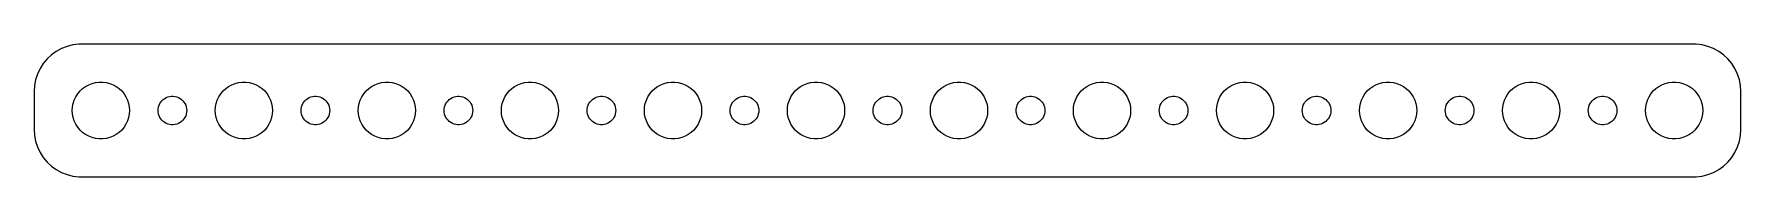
# Model space of a CAD drawing. Header units: metres. Extents: x -90 to 90, y 17 to 31.
import ezdxf

# ---------------------------------------------------------------- set-up
doc = ezdxf.new("R2010")
doc.units = ezdxf.units.M

msp = doc.modelspace()

# ---------------------------------------------------------------- linework, layer by layer
for p, q in [((-86.6289, 30.5241), (-87.1791, 30.2216)), ((-86.0451, 30.7553), (-86.6289, 30.5241)), ((-85.4369, 30.9114), (-86.0451, 30.7553)), ((-84.8139, 30.9901), (-85.4369, 30.9114)), ((84.8139, 30.9901), (-84.8139, 30.9901)), ((85.4369, 30.9114), (84.8139, 30.9901)), ((86.0451, 30.7553), (85.4369, 30.9114)), ((86.6289, 30.5241), (86.0451, 30.7553)), ((87.1791, 30.2216), (86.6289, 30.5241)), ((-88.5451, 28.9389), (-88.8815, 28.4088)), ((-88.1448, 29.4227), (-88.5451, 28.9389)), ((-87.6871, 29.8526), (-88.1448, 29.4227)), ((-87.1791, 30.2216), (-87.6871, 29.8526)), ((87.6871, 29.8526), (87.1791, 30.2216)), ((88.1448, 29.4227), (87.6871, 29.8526)), ((88.5451, 28.9389), (88.1448, 29.4227)), ((88.8815, 28.4088), (88.5451, 28.9389)), ((-89.3429, 27.2434), (-89.4606, 26.6267)), ((-89.1489, 27.8406), (-89.3429, 27.2434)), ((-88.8815, 28.4088), (-89.1489, 27.8406)), ((-83.7773, 26.7145), (-83.427, 26.8532)), ((-83.427, 26.8532), (-83.0621, 26.9469)), ((-83.0621, 26.9469), (-82.6884, 26.9941)), ((-82.6884, 26.9941), (-82.3116, 26.9941)), ((-82.3116, 26.9941), (-81.9379, 26.9469)), ((-81.9379, 26.9469), (-81.573, 26.8532)), ((-81.573, 26.8532), (-81.2227, 26.7145)), ((-68.7773, 26.7145), (-68.427, 26.8532)), ((-68.427, 26.8532), (-68.0621, 26.9469)), ((-68.0621, 26.9469), (-67.6884, 26.9941)), ((-67.6884, 26.9941), (-67.3116, 26.9941)), ((-67.3116, 26.9941), (-66.9379, 26.9469)), ((-66.9379, 26.9469), (-66.573, 26.8532)), ((-66.573, 26.8532), (-66.2227, 26.7145)), ((-53.7773, 26.7145), (-53.427, 26.8532)), ((-53.427, 26.8532), (-53.0621, 26.9469)), ((-53.0621, 26.9469), (-52.6884, 26.9941)), ((-52.6884, 26.9941), (-52.3116, 26.9941)), ((-52.3116, 26.9941), (-51.9379, 26.9469)), ((-51.9379, 26.9469), (-51.5729, 26.8532)), ((-51.5729, 26.8532), (-51.2227, 26.7145)), ((-38.7773, 26.7145), (-38.427, 26.8532)), ((-38.427, 26.8532), (-38.0621, 26.9469)), ((-38.0621, 26.9469), (-37.6884, 26.9941)), ((-37.6884, 26.9941), (-37.3116, 26.9941)), ((-37.3116, 26.9941), (-36.9379, 26.9469)), ((-36.9379, 26.9469), (-36.5729, 26.8532)), ((-36.5729, 26.8532), (-36.2227, 26.7145)), ((-23.7773, 26.7145), (-23.427, 26.8532)), ((-23.427, 26.8532), (-23.0621, 26.9469)), ((-23.0621, 26.9469), (-22.6884, 26.9941)), ((-22.6884, 26.9941), (-22.3116, 26.9941)), ((-22.3116, 26.9941), (-21.9379, 26.9469)), ((-21.9379, 26.9469), (-21.5729, 26.8532)), ((-21.5729, 26.8532), (-21.2227, 26.7145)), ((-8.77733, 26.7145), (-8.42705, 26.8532)), ((-8.42705, 26.8532), (-8.06213, 26.9469)), ((-8.06213, 26.9469), (-7.68837, 26.9941)), ((-7.68837, 26.9941), (-7.31161, 26.9941)), ((-7.31161, 26.9941), (-6.93785, 26.9469)), ((-6.93785, 26.9469), (-6.57294, 26.8532)), ((-6.57294, 26.8532), (-6.22266, 26.7145)), ((6.22266, 26.7145), (6.57294, 26.8532)), ((6.57294, 26.8532), (6.93785, 26.9469)), ((6.93785, 26.9469), (7.31161, 26.9941)), ((7.31161, 26.9941), (7.68837, 26.9941)), ((7.68837, 26.9941), (8.06213, 26.9469)), ((8.06213, 26.9469), (8.42705, 26.8532)), ((8.42705, 26.8532), (8.77733, 26.7145)), ((21.2227, 26.7145), (21.5729, 26.8532)), ((21.5729, 26.8532), (21.9379, 26.9469)), ((21.9379, 26.9469), (22.3116, 26.9941)), ((22.3116, 26.9941), (22.6884, 26.9941)), ((22.6884, 26.9941), (23.0621, 26.9469)), ((23.0621, 26.9469), (23.427, 26.8532)), ((23.427, 26.8532), (23.7773, 26.7145)), ((36.2227, 26.7145), (36.5729, 26.8532)), ((36.5729, 26.8532), (36.9379, 26.9469)), ((36.9379, 26.9469), (37.3116, 26.9941)), ((37.3116, 26.9941), (37.6884, 26.9941)), ((37.6884, 26.9941), (38.0621, 26.9469)), ((38.0621, 26.9469), (38.427, 26.8532)), ((38.427, 26.8532), (38.7773, 26.7145)), ((51.2227, 26.7145), (51.5729, 26.8532)), ((51.5729, 26.8532), (51.9379, 26.9469)), ((51.9379, 26.9469), (52.3116, 26.9941)), ((52.3116, 26.9941), (52.6884, 26.9941)), ((52.6884, 26.9941), (53.0621, 26.9469)), ((53.0621, 26.9469), (53.427, 26.8532)), ((53.427, 26.8532), (53.7773, 26.7145)), ((66.2227, 26.7145), (66.573, 26.8532)), ((66.573, 26.8532), (66.9379, 26.9469)), ((66.9379, 26.9469), (67.3116, 26.9941)), ((67.3116, 26.9941), (67.6884, 26.9941)), ((67.6884, 26.9941), (68.0621, 26.9469)), ((68.0621, 26.9469), (68.427, 26.8532)), ((68.427, 26.8532), (68.7773, 26.7145)), ((81.2227, 26.7145), (81.573, 26.8532)), ((81.573, 26.8532), (81.9379, 26.9469)), ((81.9379, 26.9469), (82.3116, 26.9941)), ((82.3116, 26.9941), (82.6884, 26.9941)), ((82.6884, 26.9941), (83.0621, 26.9469)), ((83.0621, 26.9469), (83.427, 26.8532)), ((83.427, 26.8532), (83.7773, 26.7145)), ((89.1489, 27.8406), (88.8815, 28.4088)), ((89.3429, 27.2434), (89.1489, 27.8406)), ((89.4606, 26.6267), (89.3429, 27.2434)), ((-89.4606, 26.6267), (-89.5, 26)), ((-89.5, 26), (-89.5, 22)), ((-85.4057, 24.7461), (-85.2893, 25.1044)), ((-85.2893, 25.1044), (-85.1289, 25.4453)), ((-85.1289, 25.4453), (-84.927, 25.7634)), ((-84.927, 25.7634), (-84.6869, 26.0536)), ((-84.6869, 26.0536), (-84.4123, 26.3115)), ((-84.4123, 26.3115), (-84.1075, 26.533)), ((-84.1075, 26.533), (-83.7773, 26.7145)), ((-81.2227, 26.7145), (-80.8925, 26.533)), ((-80.8925, 26.533), (-80.5877, 26.3115)), ((-80.5877, 26.3115), (-80.3131, 26.0536)), ((-80.3131, 26.0536), (-80.073, 25.7634)), ((-80.073, 25.7634), (-79.8711, 25.4453)), ((-79.8711, 25.4453), (-79.7107, 25.1044)), ((-79.7107, 25.1044), (-79.5943, 24.7461)), ((-76.0934, 25.0268), (-75.9561, 25.1558)), ((-75.9561, 25.1558), (-75.8037, 25.2665)), ((-75.8037, 25.2665), (-75.6387, 25.3572)), ((-75.6387, 25.3572), (-75.4635, 25.4266)), ((-75.4635, 25.4266), (-75.2811, 25.4734)), ((-75.2811, 25.4734), (-75.0942, 25.497)), ((-75.0942, 25.497), (-74.9058, 25.497)), ((-74.9058, 25.497), (-74.7189, 25.4734)), ((-74.7189, 25.4734), (-74.5365, 25.4266)), ((-74.5365, 25.4266), (-74.3613, 25.3572)), ((-74.3613, 25.3572), (-74.1963, 25.2665)), ((-74.1963, 25.2665), (-74.0439, 25.1558)), ((-74.0439, 25.1558), (-73.9065, 25.0268)), ((-70.4057, 24.7461), (-70.2893, 25.1044)), ((-70.2893, 25.1044), (-70.1289, 25.4453)), ((-70.1289, 25.4453), (-69.927, 25.7634)), ((-69.927, 25.7634), (-69.6869, 26.0536)), ((-69.6869, 26.0536), (-69.4123, 26.3115)), ((-69.4123, 26.3115), (-69.1075, 26.533)), ((-69.1075, 26.533), (-68.7773, 26.7145)), ((-66.2227, 26.7145), (-65.8925, 26.533)), ((-65.8925, 26.533), (-65.5877, 26.3115)), ((-65.5877, 26.3115), (-65.3131, 26.0536)), ((-65.3131, 26.0536), (-65.073, 25.7634)), ((-65.073, 25.7634), (-64.8711, 25.4453)), ((-64.8711, 25.4453), (-64.7107, 25.1044)), ((-64.7107, 25.1044), (-64.5943, 24.7461)), ((-61.0934, 25.0268), (-60.9561, 25.1558)), ((-60.9561, 25.1558), (-60.8037, 25.2665)), ((-60.8037, 25.2665), (-60.6387, 25.3572)), ((-60.6387, 25.3572), (-60.4635, 25.4266)), ((-60.4635, 25.4266), (-60.2811, 25.4734)), ((-60.2811, 25.4734), (-60.0942, 25.497)), ((-60.0942, 25.497), (-59.9058, 25.497)), ((-59.9058, 25.497), (-59.7189, 25.4734)), ((-59.7189, 25.4734), (-59.5365, 25.4266)), ((-59.5365, 25.4266), (-59.3613, 25.3572)), ((-59.3613, 25.3572), (-59.1963, 25.2665)), ((-59.1963, 25.2665), (-59.0439, 25.1558)), ((-59.0439, 25.1558), (-58.9065, 25.0268)), ((-55.4057, 24.7461), (-55.2893, 25.1044)), ((-55.2893, 25.1044), (-55.1289, 25.4453)), ((-55.1289, 25.4453), (-54.927, 25.7634)), ((-54.927, 25.7634), (-54.6869, 26.0536)), ((-54.6869, 26.0536), (-54.4123, 26.3115)), ((-54.4123, 26.3115), (-54.1075, 26.533)), ((-54.1075, 26.533), (-53.7773, 26.7145)), ((-51.2227, 26.7145), (-50.8925, 26.533)), ((-50.8925, 26.533), (-50.5877, 26.3115)), ((-50.5877, 26.3115), (-50.3131, 26.0536)), ((-50.3131, 26.0536), (-50.0729, 25.7634)), ((-50.0729, 25.7634), (-49.8711, 25.4453)), ((-49.8711, 25.4453), (-49.7107, 25.1044)), ((-49.7107, 25.1044), (-49.5942, 24.7461)), ((-46.0934, 25.0268), (-45.9561, 25.1558)), ((-45.9561, 25.1558), (-45.8037, 25.2665)), ((-45.8037, 25.2665), (-45.6387, 25.3572)), ((-45.6387, 25.3572), (-45.4635, 25.4266)), ((-45.4635, 25.4266), (-45.2811, 25.4734)), ((-45.2811, 25.4734), (-45.0942, 25.497)), ((-45.0942, 25.497), (-44.9058, 25.497)), ((-44.9058, 25.497), (-44.7189, 25.4734)), ((-44.7189, 25.4734), (-44.5365, 25.4266)), ((-44.5365, 25.4266), (-44.3613, 25.3572)), ((-44.3613, 25.3572), (-44.1963, 25.2665)), ((-44.1963, 25.2665), (-44.0439, 25.1558)), ((-44.0439, 25.1558), (-43.9065, 25.0268)), ((-40.4057, 24.7461), (-40.2893, 25.1044)), ((-40.2893, 25.1044), (-40.1289, 25.4453)), ((-40.1289, 25.4453), (-39.927, 25.7634)), ((-39.927, 25.7634), (-39.6869, 26.0536)), ((-39.6869, 26.0536), (-39.4123, 26.3115)), ((-39.4123, 26.3115), (-39.1075, 26.533)), ((-39.1075, 26.533), (-38.7773, 26.7145)), ((-36.2227, 26.7145), (-35.8925, 26.533)), ((-35.8925, 26.533), (-35.5877, 26.3115)), ((-35.5877, 26.3115), (-35.3131, 26.0536)), ((-35.3131, 26.0536), (-35.0729, 25.7634)), ((-35.0729, 25.7634), (-34.8711, 25.4453)), ((-34.8711, 25.4453), (-34.7107, 25.1044)), ((-34.7107, 25.1044), (-34.5942, 24.7461)), ((-31.0934, 25.0268), (-30.9561, 25.1558)), ((-30.9561, 25.1558), (-30.8037, 25.2665)), ((-30.8037, 25.2665), (-30.6387, 25.3572)), ((-30.6387, 25.3572), (-30.4635, 25.4266)), ((-30.4635, 25.4266), (-30.2811, 25.4734)), ((-30.2811, 25.4734), (-30.0942, 25.497)), ((-30.0942, 25.497), (-29.9058, 25.497)), ((-29.9058, 25.497), (-29.7189, 25.4734)), ((-29.7189, 25.4734), (-29.5365, 25.4266)), ((-29.5365, 25.4266), (-29.3613, 25.3572)), ((-29.3613, 25.3572), (-29.1963, 25.2665)), ((-29.1963, 25.2665), (-29.0439, 25.1558)), ((-29.0439, 25.1558), (-28.9065, 25.0268)), ((-25.4057, 24.7461), (-25.2893, 25.1044)), ((-25.2893, 25.1044), (-25.1289, 25.4453)), ((-25.1289, 25.4453), (-24.927, 25.7634)), ((-24.927, 25.7634), (-24.6869, 26.0536)), ((-24.6869, 26.0536), (-24.4123, 26.3115)), ((-24.4123, 26.3115), (-24.1075, 26.533)), ((-24.1075, 26.533), (-23.7773, 26.7145)), ((-21.2227, 26.7145), (-20.8925, 26.533)), ((-20.8925, 26.533), (-20.5877, 26.3115)), ((-20.5877, 26.3115), (-20.3131, 26.0536)), ((-20.3131, 26.0536), (-20.0729, 25.7634)), ((-20.0729, 25.7634), (-19.8711, 25.4453)), ((-19.8711, 25.4453), (-19.7107, 25.1044)), ((-19.7107, 25.1044), (-19.5942, 24.7461)), ((-16.0934, 25.0268), (-15.9561, 25.1558)), ((-15.9561, 25.1558), (-15.8037, 25.2665)), ((-15.8037, 25.2665), (-15.6387, 25.3572)), ((-15.6387, 25.3572), (-15.4635, 25.4266)), ((-15.4635, 25.4266), (-15.2811, 25.4734)), ((-15.2811, 25.4734), (-15.0942, 25.497)), ((-15.0942, 25.497), (-14.9058, 25.497)), ((-14.9058, 25.497), (-14.7189, 25.4734)), ((-14.7189, 25.4734), (-14.5365, 25.4266)), ((-14.5365, 25.4266), (-14.3613, 25.3572)), ((-14.3613, 25.3572), (-14.1963, 25.2665)), ((-14.1963, 25.2665), (-14.0439, 25.1558)), ((-14.0439, 25.1558), (-13.9065, 25.0268)), ((-10.4057, 24.7461), (-10.2893, 25.1044)), ((-10.2893, 25.1044), (-10.1289, 25.4453)), ((-10.1289, 25.4453), (-9.92705, 25.7634)), ((-9.92705, 25.7634), (-9.6869, 26.0536)), ((-9.6869, 26.0536), (-9.41226, 26.3115)), ((-9.41226, 26.3115), (-9.10747, 26.533)), ((-9.10747, 26.533), (-8.77733, 26.7145)), ((-6.22266, 26.7145), (-5.89252, 26.533)), ((-5.89252, 26.533), (-5.58772, 26.3115)), ((-5.58772, 26.3115), (-5.31308, 26.0536)), ((-5.31308, 26.0536), (-5.07294, 25.7634)), ((-5.07294, 25.7634), (-4.87108, 25.4453)), ((-4.87108, 25.4453), (-4.71066, 25.1044)), ((-4.71066, 25.1044), (-4.59424, 24.7461)), ((-1.09344, 25.0268), (-0.95613, 25.1558)), ((-0.95613, 25.1558), (-0.80373, 25.2665)), ((-0.80373, 25.2665), (-0.63866, 25.3572)), ((-0.63866, 25.3572), (-0.46352, 25.4266)), ((-0.46352, 25.4266), (-0.28107, 25.4734)), ((-0.28107, 25.4734), (-0.09418, 25.497)), ((-0.09418, 25.497), (0.09418, 25.497)), ((0.09418, 25.497), (0.28107, 25.4734)), ((0.28107, 25.4734), (0.46352, 25.4266)), ((0.46352, 25.4266), (0.63866, 25.3572)), ((0.63866, 25.3572), (0.80373, 25.2665)), ((0.80373, 25.2665), (0.95613, 25.1558)), ((0.95613, 25.1558), (1.09344, 25.0268)), ((4.59424, 24.7461), (4.71066, 25.1044)), ((4.71066, 25.1044), (4.87108, 25.4453)), ((4.87108, 25.4453), (5.07294, 25.7634)), ((5.07294, 25.7634), (5.31308, 26.0536)), ((5.31308, 26.0536), (5.58772, 26.3115)), ((5.58772, 26.3115), (5.89252, 26.533)), ((5.89252, 26.533), (6.22266, 26.7145)), ((8.77733, 26.7145), (9.10747, 26.533)), ((9.10747, 26.533), (9.41226, 26.3115)), ((9.41226, 26.3115), (9.6869, 26.0536)), ((9.6869, 26.0536), (9.92705, 25.7634)), ((9.92705, 25.7634), (10.1289, 25.4453)), ((10.1289, 25.4453), (10.2893, 25.1044)), ((10.2893, 25.1044), (10.4057, 24.7461)), ((13.9065, 25.0268), (14.0439, 25.1558)), ((14.0439, 25.1558), (14.1963, 25.2665)), ((14.1963, 25.2665), (14.3613, 25.3572)), ((14.3613, 25.3572), (14.5365, 25.4266)), ((14.5365, 25.4266), (14.7189, 25.4734)), ((14.7189, 25.4734), (14.9058, 25.497)), ((14.9058, 25.497), (15.0942, 25.497)), ((15.0942, 25.497), (15.2811, 25.4734)), ((15.2811, 25.4734), (15.4635, 25.4266)), ((15.4635, 25.4266), (15.6387, 25.3572)), ((15.6387, 25.3572), (15.8037, 25.2665)), ((15.8037, 25.2665), (15.9561, 25.1558)), ((15.9561, 25.1558), (16.0934, 25.0268)), ((19.5942, 24.7461), (19.7107, 25.1044)), ((19.7107, 25.1044), (19.8711, 25.4453)), ((19.8711, 25.4453), (20.0729, 25.7634)), ((20.0729, 25.7634), (20.3131, 26.0536)), ((20.3131, 26.0536), (20.5877, 26.3115)), ((20.5877, 26.3115), (20.8925, 26.533)), ((20.8925, 26.533), (21.2227, 26.7145)), ((23.7773, 26.7145), (24.1075, 26.533)), ((24.1075, 26.533), (24.4123, 26.3115)), ((24.4123, 26.3115), (24.6869, 26.0536)), ((24.6869, 26.0536), (24.927, 25.7634)), ((24.927, 25.7634), (25.1289, 25.4453)), ((25.1289, 25.4453), (25.2893, 25.1044)), ((25.2893, 25.1044), (25.4057, 24.7461)), ((28.9065, 25.0268), (29.0439, 25.1558)), ((29.0439, 25.1558), (29.1963, 25.2665)), ((29.1963, 25.2665), (29.3613, 25.3572)), ((29.3613, 25.3572), (29.5365, 25.4266)), ((29.5365, 25.4266), (29.7189, 25.4734)), ((29.7189, 25.4734), (29.9058, 25.497)), ((29.9058, 25.497), (30.0942, 25.497)), ((30.0942, 25.497), (30.2811, 25.4734)), ((30.2811, 25.4734), (30.4635, 25.4266)), ((30.4635, 25.4266), (30.6387, 25.3572)), ((30.6387, 25.3572), (30.8037, 25.2665)), ((30.8037, 25.2665), (30.9561, 25.1558)), ((30.9561, 25.1558), (31.0934, 25.0268)), ((34.5942, 24.7461), (34.7107, 25.1044)), ((34.7107, 25.1044), (34.8711, 25.4453)), ((34.8711, 25.4453), (35.0729, 25.7634)), ((35.0729, 25.7634), (35.3131, 26.0536)), ((35.3131, 26.0536), (35.5877, 26.3115)), ((35.5877, 26.3115), (35.8925, 26.533)), ((35.8925, 26.533), (36.2227, 26.7145)), ((38.7773, 26.7145), (39.1075, 26.533)), ((39.1075, 26.533), (39.4123, 26.3115)), ((39.4123, 26.3115), (39.6869, 26.0536)), ((39.6869, 26.0536), (39.927, 25.7634)), ((39.927, 25.7634), (40.1289, 25.4453)), ((40.1289, 25.4453), (40.2893, 25.1044)), ((40.2893, 25.1044), (40.4057, 24.7461)), ((43.9065, 25.0268), (44.0439, 25.1558)), ((44.0439, 25.1558), (44.1963, 25.2665)), ((44.1963, 25.2665), (44.3613, 25.3572)), ((44.3613, 25.3572), (44.5365, 25.4266)), ((44.5365, 25.4266), (44.7189, 25.4734)), ((44.7189, 25.4734), (44.9058, 25.497)), ((44.9058, 25.497), (45.0942, 25.497)), ((45.0942, 25.497), (45.2811, 25.4734)), ((45.2811, 25.4734), (45.4635, 25.4266)), ((45.4635, 25.4266), (45.6387, 25.3572)), ((45.6387, 25.3572), (45.8037, 25.2665)), ((45.8037, 25.2665), (45.9561, 25.1558)), ((45.9561, 25.1558), (46.0934, 25.0268)), ((49.5942, 24.7461), (49.7107, 25.1044)), ((49.7107, 25.1044), (49.8711, 25.4453)), ((49.8711, 25.4453), (50.0729, 25.7634)), ((50.0729, 25.7634), (50.3131, 26.0536)), ((50.3131, 26.0536), (50.5877, 26.3115)), ((50.5877, 26.3115), (50.8925, 26.533)), ((50.8925, 26.533), (51.2227, 26.7145)), ((53.7773, 26.7145), (54.1075, 26.533)), ((54.1075, 26.533), (54.4123, 26.3115)), ((54.4123, 26.3115), (54.6869, 26.0536)), ((54.6869, 26.0536), (54.927, 25.7634)), ((54.927, 25.7634), (55.1289, 25.4453)), ((55.1289, 25.4453), (55.2893, 25.1044)), ((55.2893, 25.1044), (55.4057, 24.7461)), ((58.9065, 25.0268), (59.0439, 25.1558)), ((59.0439, 25.1558), (59.1963, 25.2665)), ((59.1963, 25.2665), (59.3613, 25.3572)), ((59.3613, 25.3572), (59.5365, 25.4266)), ((59.5365, 25.4266), (59.7189, 25.4734)), ((59.7189, 25.4734), (59.9058, 25.497)), ((59.9058, 25.497), (60.0942, 25.497)), ((60.0942, 25.497), (60.2811, 25.4734)), ((60.2811, 25.4734), (60.4635, 25.4266)), ((60.4635, 25.4266), (60.6387, 25.3572)), ((60.6387, 25.3572), (60.8037, 25.2665)), ((60.8037, 25.2665), (60.9561, 25.1558)), ((60.9561, 25.1558), (61.0934, 25.0268)), ((64.5943, 24.7461), (64.7107, 25.1044)), ((64.7107, 25.1044), (64.8711, 25.4453)), ((64.8711, 25.4453), (65.073, 25.7634)), ((65.073, 25.7634), (65.3131, 26.0536)), ((65.3131, 26.0536), (65.5877, 26.3115)), ((65.5877, 26.3115), (65.8925, 26.533)), ((65.8925, 26.533), (66.2227, 26.7145)), ((68.7773, 26.7145), (69.1075, 26.533)), ((69.1075, 26.533), (69.4123, 26.3115)), ((69.4123, 26.3115), (69.6869, 26.0536)), ((69.6869, 26.0536), (69.927, 25.7634)), ((69.927, 25.7634), (70.1289, 25.4453)), ((70.1289, 25.4453), (70.2893, 25.1044)), ((70.2893, 25.1044), (70.4057, 24.7461)), ((73.9065, 25.0268), (74.0439, 25.1558)), ((74.0439, 25.1558), (74.1963, 25.2665)), ((74.1963, 25.2665), (74.3613, 25.3572)), ((74.3613, 25.3572), (74.5365, 25.4266)), ((74.5365, 25.4266), (74.7189, 25.4734)), ((74.7189, 25.4734), (74.9058, 25.497)), ((74.9058, 25.497), (75.0942, 25.497)), ((75.0942, 25.497), (75.2811, 25.4734)), ((75.2811, 25.4734), (75.4635, 25.4266)), ((75.4635, 25.4266), (75.6387, 25.3572)), ((75.6387, 25.3572), (75.8037, 25.2665)), ((75.8037, 25.2665), (75.9561, 25.1558)), ((75.9561, 25.1558), (76.0934, 25.0268)), ((79.5943, 24.7461), (79.7107, 25.1044)), ((79.7107, 25.1044), (79.8711, 25.4453)), ((79.8711, 25.4453), (80.073, 25.7634)), ((80.073, 25.7634), (80.3131, 26.0536)), ((80.3131, 26.0536), (80.5877, 26.3115)), ((80.5877, 26.3115), (80.8925, 26.533)), ((80.8925, 26.533), (81.2227, 26.7145)), ((83.7773, 26.7145), (84.1075, 26.533)), ((84.1075, 26.533), (84.4123, 26.3115)), ((84.4123, 26.3115), (84.6869, 26.0536)), ((84.6869, 26.0536), (84.927, 25.7634)), ((84.927, 25.7634), (85.1289, 25.4453)), ((85.1289, 25.4453), (85.2893, 25.1044)), ((85.2893, 25.1044), (85.4057, 24.7461)), ((89.5, 26), (89.4606, 26.6267)), ((89.5, 22), (89.5, 26)), ((-85.5, 24), (-85.4763, 24.376)), ((-85.4763, 23.624), (-85.5, 24)), ((-85.4763, 24.376), (-85.4057, 24.7461)), ((-85.4057, 23.2539), (-85.4763, 23.624)), ((-79.5943, 24.7461), (-79.5237, 24.376)), ((-79.5237, 23.624), (-79.5943, 23.2539)), ((-79.5237, 24.376), (-79.5, 24)), ((-79.5, 24), (-79.5237, 23.624)), ((-76.5, 24), (-76.4882, 24.188)), ((-76.4882, 23.812), (-76.5, 24)), ((-76.4882, 24.188), (-76.4529, 24.373)), ((-76.4529, 23.627), (-76.4882, 23.812)), ((-76.4529, 24.373), (-76.3947, 24.5522)), ((-76.3947, 23.4478), (-76.4529, 23.627)), ((-76.3947, 24.5522), (-76.3145, 24.7226)), ((-76.3145, 23.2774), (-76.3947, 23.4478)), ((-76.3145, 24.7226), (-76.2135, 24.8817)), ((-76.2135, 23.1183), (-76.3145, 23.2774)), ((-76.2135, 24.8817), (-76.0934, 25.0268)), ((-73.9065, 25.0268), (-73.7865, 24.8817)), ((-73.7865, 24.8817), (-73.6855, 24.7226)), ((-73.6855, 23.2774), (-73.7865, 23.1183)), ((-73.6855, 24.7226), (-73.6053, 24.5522)), ((-73.6053, 23.4478), (-73.6855, 23.2774)), ((-73.6053, 24.5522), (-73.5471, 24.373)), ((-73.5471, 23.627), (-73.6053, 23.4478)), ((-73.5471, 24.373), (-73.5118, 24.188)), ((-73.5118, 23.812), (-73.5471, 23.627)), ((-73.5118, 24.188), (-73.5, 24)), ((-73.5, 24), (-73.5118, 23.812)), ((-70.5, 24), (-70.4763, 24.376)), ((-70.4763, 23.624), (-70.5, 24)), ((-70.4763, 24.376), (-70.4057, 24.7461)), ((-70.4057, 23.2539), (-70.4763, 23.624)), ((-64.5943, 24.7461), (-64.5237, 24.376)), ((-64.5237, 23.624), (-64.5943, 23.2539)), ((-64.5237, 24.376), (-64.5, 24)), ((-64.5, 24), (-64.5237, 23.624)), ((-61.5, 24), (-61.4882, 24.188)), ((-61.4882, 23.812), (-61.5, 24)), ((-61.4882, 24.188), (-61.4529, 24.373)), ((-61.4529, 23.627), (-61.4882, 23.812)), ((-61.4529, 24.373), (-61.3947, 24.5522)), ((-61.3947, 23.4478), (-61.4529, 23.627)), ((-61.3947, 24.5522), (-61.3145, 24.7226)), ((-61.3145, 23.2774), (-61.3947, 23.4478)), ((-61.3145, 24.7226), (-61.2135, 24.8817)), ((-61.2135, 23.1183), (-61.3145, 23.2774)), ((-61.2135, 24.8817), (-61.0934, 25.0268)), ((-58.9065, 25.0268), (-58.7865, 24.8817)), ((-58.7865, 24.8817), (-58.6855, 24.7226)), ((-58.6855, 23.2774), (-58.7865, 23.1183)), ((-58.6855, 24.7226), (-58.6053, 24.5522)), ((-58.6053, 23.4478), (-58.6855, 23.2774)), ((-58.6053, 24.5522), (-58.5471, 24.373)), ((-58.5471, 23.627), (-58.6053, 23.4478)), ((-58.5471, 24.373), (-58.5118, 24.188)), ((-58.5118, 23.812), (-58.5471, 23.627)), ((-58.5118, 24.188), (-58.5, 24)), ((-58.5, 24), (-58.5118, 23.812)), ((-55.5, 24), (-55.4763, 24.376)), ((-55.4763, 23.624), (-55.5, 24)), ((-55.4763, 24.376), (-55.4057, 24.7461)), ((-55.4057, 23.2539), (-55.4763, 23.624)), ((-49.5942, 24.7461), (-49.5237, 24.376)), ((-49.5237, 23.624), (-49.5942, 23.2539)), ((-49.5237, 24.376), (-49.5, 24)), ((-49.5, 24), (-49.5237, 23.624)), ((-46.5, 24), (-46.4882, 24.188)), ((-46.4882, 23.812), (-46.5, 24)), ((-46.4882, 24.188), (-46.4529, 24.373)), ((-46.4529, 23.627), (-46.4882, 23.812)), ((-46.4529, 24.373), (-46.3947, 24.5522)), ((-46.3947, 23.4478), (-46.4529, 23.627)), ((-46.3947, 24.5522), (-46.3145, 24.7226)), ((-46.3145, 23.2774), (-46.3947, 23.4478)), ((-46.3145, 24.7226), (-46.2135, 24.8817)), ((-46.2135, 23.1183), (-46.3145, 23.2774)), ((-46.2135, 24.8817), (-46.0934, 25.0268)), ((-43.9065, 25.0268), (-43.7865, 24.8817)), ((-43.7865, 24.8817), (-43.6855, 24.7226)), ((-43.6855, 23.2774), (-43.7865, 23.1183)), ((-43.6855, 24.7226), (-43.6053, 24.5522)), ((-43.6053, 23.4478), (-43.6855, 23.2774)), ((-43.6053, 24.5522), (-43.5471, 24.373)), ((-43.5471, 23.627), (-43.6053, 23.4478)), ((-43.5471, 24.373), (-43.5118, 24.188)), ((-43.5118, 23.812), (-43.5471, 23.627)), ((-43.5118, 24.188), (-43.5, 24)), ((-43.5, 24), (-43.5118, 23.812)), ((-40.5, 24), (-40.4763, 24.376)), ((-40.4763, 23.624), (-40.5, 24)), ((-40.4763, 24.376), (-40.4057, 24.7461)), ((-40.4057, 23.2539), (-40.4763, 23.624)), ((-34.5942, 24.7461), (-34.5237, 24.376)), ((-34.5237, 23.624), (-34.5942, 23.2539)), ((-34.5237, 24.376), (-34.5, 24)), ((-34.5, 24), (-34.5237, 23.624)), ((-31.5, 24), (-31.4882, 24.188)), ((-31.4882, 23.812), (-31.5, 24)), ((-31.4882, 24.188), (-31.4529, 24.373)), ((-31.4529, 23.627), (-31.4882, 23.812)), ((-31.4529, 24.373), (-31.3947, 24.5522)), ((-31.3947, 23.4478), (-31.4529, 23.627)), ((-31.3947, 24.5522), (-31.3145, 24.7226)), ((-31.3145, 23.2774), (-31.3947, 23.4478)), ((-31.3145, 24.7226), (-31.2135, 24.8817)), ((-31.2135, 23.1183), (-31.3145, 23.2774)), ((-31.2135, 24.8817), (-31.0934, 25.0268)), ((-28.9065, 25.0268), (-28.7865, 24.8817)), ((-28.7865, 24.8817), (-28.6855, 24.7226)), ((-28.6855, 23.2774), (-28.7865, 23.1183)), ((-28.6855, 24.7226), (-28.6053, 24.5522)), ((-28.6053, 23.4478), (-28.6855, 23.2774)), ((-28.6053, 24.5522), (-28.5471, 24.373)), ((-28.5471, 23.627), (-28.6053, 23.4478)), ((-28.5471, 24.373), (-28.5118, 24.188)), ((-28.5118, 23.812), (-28.5471, 23.627)), ((-28.5118, 24.188), (-28.5, 24)), ((-28.5, 24), (-28.5118, 23.812)), ((-25.5, 24), (-25.4763, 24.376)), ((-25.4763, 23.624), (-25.5, 24)), ((-25.4763, 24.376), (-25.4057, 24.7461)), ((-25.4057, 23.2539), (-25.4763, 23.624)), ((-19.5942, 24.7461), (-19.5237, 24.376)), ((-19.5237, 23.624), (-19.5942, 23.2539)), ((-19.5237, 24.376), (-19.5, 24)), ((-19.5, 24), (-19.5237, 23.624)), ((-16.5, 24), (-16.4882, 24.188)), ((-16.4882, 23.812), (-16.5, 24)), ((-16.4882, 24.188), (-16.4529, 24.373)), ((-16.4529, 23.627), (-16.4882, 23.812)), ((-16.4529, 24.373), (-16.3947, 24.5522)), ((-16.3947, 23.4478), (-16.4529, 23.627)), ((-16.3947, 24.5522), (-16.3145, 24.7226)), ((-16.3145, 23.2774), (-16.3947, 23.4478)), ((-16.3145, 24.7226), (-16.2135, 24.8817)), ((-16.2135, 23.1183), (-16.3145, 23.2774)), ((-16.2135, 24.8817), (-16.0934, 25.0268)), ((-13.9065, 25.0268), (-13.7865, 24.8817)), ((-13.7865, 24.8817), (-13.6855, 24.7226)), ((-13.6855, 23.2774), (-13.7865, 23.1183)), ((-13.6855, 24.7226), (-13.6053, 24.5522)), ((-13.6053, 23.4478), (-13.6855, 23.2774)), ((-13.6053, 24.5522), (-13.5471, 24.373)), ((-13.5471, 23.627), (-13.6053, 23.4478)), ((-13.5471, 24.373), (-13.5118, 24.188)), ((-13.5118, 23.812), (-13.5471, 23.627)), ((-13.5118, 24.188), (-13.5, 24)), ((-13.5, 24), (-13.5118, 23.812)), ((-10.5, 24), (-10.4763, 24.376)), ((-10.4763, 23.624), (-10.5, 24)), ((-10.4763, 24.376), (-10.4057, 24.7461)), ((-10.4057, 23.2539), (-10.4763, 23.624)), ((-4.59424, 24.7461), (-4.52365, 24.376)), ((-4.52365, 23.624), (-4.59424, 23.2539)), ((-4.52365, 24.376), (-4.5, 24)), ((-4.5, 24), (-4.52365, 23.624)), ((-1.5, 24), (-1.48816, 24.188)), ((-1.48816, 23.812), (-1.5, 24)), ((-1.48816, 24.188), (-1.45287, 24.373)), ((-1.45287, 23.627), (-1.48816, 23.812)), ((-1.45287, 24.373), (-1.39465, 24.5522)), ((-1.39465, 23.4478), (-1.45287, 23.627)), ((-1.39465, 24.5522), (-1.31445, 24.7226)), ((-1.31445, 23.2774), (-1.39465, 23.4478)), ((-1.31445, 24.7226), (-1.21352, 24.8817)), ((-1.21352, 23.1183), (-1.31445, 23.2774)), ((-1.21352, 24.8817), (-1.09344, 25.0268)), ((1.09344, 25.0268), (1.21352, 24.8817)), ((1.21352, 24.8817), (1.31445, 24.7226)), ((1.31445, 23.2774), (1.21352, 23.1183)), ((1.31445, 24.7226), (1.39465, 24.5522)), ((1.39465, 23.4478), (1.31445, 23.2774)), ((1.39465, 24.5522), (1.45287, 24.373)), ((1.45287, 23.627), (1.39465, 23.4478)), ((1.45287, 24.373), (1.48816, 24.188)), ((1.48816, 23.812), (1.45287, 23.627)), ((1.48816, 24.188), (1.5, 24)), ((1.5, 24), (1.48816, 23.812)), ((4.5, 24), (4.52365, 24.376)), ((4.52365, 23.624), (4.5, 24)), ((4.52365, 24.376), (4.59424, 24.7461)), ((4.59424, 23.2539), (4.52365, 23.624)), ((10.4057, 24.7461), (10.4763, 24.376)), ((10.4763, 23.624), (10.4057, 23.2539)), ((10.4763, 24.376), (10.5, 24)), ((10.5, 24), (10.4763, 23.624)), ((13.5, 24), (13.5118, 24.188)), ((13.5118, 23.812), (13.5, 24)), ((13.5118, 24.188), (13.5471, 24.373)), ((13.5471, 23.627), (13.5118, 23.812)), ((13.5471, 24.373), (13.6053, 24.5522)), ((13.6053, 23.4478), (13.5471, 23.627)), ((13.6053, 24.5522), (13.6855, 24.7226)), ((13.6855, 23.2774), (13.6053, 23.4478)), ((13.6855, 24.7226), (13.7865, 24.8817)), ((13.7865, 23.1183), (13.6855, 23.2774)), ((13.7865, 24.8817), (13.9065, 25.0268)), ((16.0934, 25.0268), (16.2135, 24.8817)), ((16.2135, 24.8817), (16.3145, 24.7226)), ((16.3145, 23.2774), (16.2135, 23.1183)), ((16.3145, 24.7226), (16.3947, 24.5522)), ((16.3947, 23.4478), (16.3145, 23.2774)), ((16.3947, 24.5522), (16.4529, 24.373)), ((16.4529, 23.627), (16.3947, 23.4478)), ((16.4529, 24.373), (16.4882, 24.188)), ((16.4882, 23.812), (16.4529, 23.627)), ((16.4882, 24.188), (16.5, 24)), ((16.5, 24), (16.4882, 23.812)), ((19.5, 24), (19.5237, 24.376)), ((19.5237, 23.624), (19.5, 24)), ((19.5237, 24.376), (19.5942, 24.7461)), ((19.5942, 23.2539), (19.5237, 23.624)), ((25.4057, 24.7461), (25.4763, 24.376)), ((25.4763, 23.624), (25.4057, 23.2539)), ((25.4763, 24.376), (25.5, 24)), ((25.5, 24), (25.4763, 23.624)), ((28.5, 24), (28.5118, 24.188)), ((28.5118, 23.812), (28.5, 24)), ((28.5118, 24.188), (28.5471, 24.373)), ((28.5471, 23.627), (28.5118, 23.812)), ((28.5471, 24.373), (28.6053, 24.5522)), ((28.6053, 23.4478), (28.5471, 23.627)), ((28.6053, 24.5522), (28.6855, 24.7226)), ((28.6855, 23.2774), (28.6053, 23.4478)), ((28.6855, 24.7226), (28.7865, 24.8817)), ((28.7865, 23.1183), (28.6855, 23.2774)), ((28.7865, 24.8817), (28.9065, 25.0268)), ((31.0934, 25.0268), (31.2135, 24.8817)), ((31.2135, 24.8817), (31.3145, 24.7226)), ((31.3145, 23.2774), (31.2135, 23.1183)), ((31.3145, 24.7226), (31.3947, 24.5522)), ((31.3947, 23.4478), (31.3145, 23.2774)), ((31.3947, 24.5522), (31.4529, 24.373)), ((31.4529, 23.627), (31.3947, 23.4478)), ((31.4529, 24.373), (31.4882, 24.188)), ((31.4882, 23.812), (31.4529, 23.627)), ((31.4882, 24.188), (31.5, 24)), ((31.5, 24), (31.4882, 23.812)), ((34.5, 24), (34.5237, 24.376)), ((34.5237, 23.624), (34.5, 24)), ((34.5237, 24.376), (34.5942, 24.7461)), ((34.5942, 23.2539), (34.5237, 23.624)), ((40.4057, 24.7461), (40.4763, 24.376)), ((40.4763, 23.624), (40.4057, 23.2539)), ((40.4763, 24.376), (40.5, 24)), ((40.5, 24), (40.4763, 23.624)), ((43.5, 24), (43.5118, 24.188)), ((43.5118, 23.812), (43.5, 24)), ((43.5118, 24.188), (43.5471, 24.373)), ((43.5471, 23.627), (43.5118, 23.812)), ((43.5471, 24.373), (43.6053, 24.5522)), ((43.6053, 23.4478), (43.5471, 23.627)), ((43.6053, 24.5522), (43.6855, 24.7226)), ((43.6855, 23.2774), (43.6053, 23.4478)), ((43.6855, 24.7226), (43.7865, 24.8817)), ((43.7865, 23.1183), (43.6855, 23.2774)), ((43.7865, 24.8817), (43.9065, 25.0268)), ((46.0934, 25.0268), (46.2135, 24.8817)), ((46.2135, 24.8817), (46.3145, 24.7226)), ((46.3145, 23.2774), (46.2135, 23.1183)), ((46.3145, 24.7226), (46.3947, 24.5522)), ((46.3947, 23.4478), (46.3145, 23.2774)), ((46.3947, 24.5522), (46.4529, 24.373)), ((46.4529, 23.627), (46.3947, 23.4478)), ((46.4529, 24.373), (46.4882, 24.188)), ((46.4882, 23.812), (46.4529, 23.627)), ((46.4882, 24.188), (46.5, 24)), ((46.5, 24), (46.4882, 23.812)), ((49.5, 24), (49.5237, 24.376)), ((49.5237, 23.624), (49.5, 24)), ((49.5237, 24.376), (49.5942, 24.7461)), ((49.5942, 23.2539), (49.5237, 23.624)), ((55.4057, 24.7461), (55.4763, 24.376)), ((55.4763, 23.624), (55.4057, 23.2539)), ((55.4763, 24.376), (55.5, 24)), ((55.5, 24), (55.4763, 23.624)), ((58.5, 24), (58.5118, 24.188)), ((58.5118, 23.812), (58.5, 24)), ((58.5118, 24.188), (58.5471, 24.373)), ((58.5471, 23.627), (58.5118, 23.812)), ((58.5471, 24.373), (58.6053, 24.5522)), ((58.6053, 23.4478), (58.5471, 23.627)), ((58.6053, 24.5522), (58.6855, 24.7226)), ((58.6855, 23.2774), (58.6053, 23.4478)), ((58.6855, 24.7226), (58.7865, 24.8817)), ((58.7865, 23.1183), (58.6855, 23.2774)), ((58.7865, 24.8817), (58.9065, 25.0268)), ((61.0934, 25.0268), (61.2135, 24.8817)), ((61.2135, 24.8817), (61.3145, 24.7226)), ((61.3145, 23.2774), (61.2135, 23.1183)), ((61.3145, 24.7226), (61.3947, 24.5522)), ((61.3947, 23.4478), (61.3145, 23.2774)), ((61.3947, 24.5522), (61.4529, 24.373)), ((61.4529, 23.627), (61.3947, 23.4478)), ((61.4529, 24.373), (61.4882, 24.188)), ((61.4882, 23.812), (61.4529, 23.627)), ((61.4882, 24.188), (61.5, 24)), ((61.5, 24), (61.4882, 23.812)), ((64.5, 24), (64.5237, 24.376)), ((64.5237, 23.624), (64.5, 24)), ((64.5237, 24.376), (64.5943, 24.7461)), ((64.5943, 23.2539), (64.5237, 23.624)), ((70.4057, 24.7461), (70.4763, 24.376)), ((70.4763, 23.624), (70.4057, 23.2539)), ((70.4763, 24.376), (70.5, 24)), ((70.5, 24), (70.4763, 23.624)), ((73.5, 24), (73.5118, 24.188)), ((73.5118, 23.812), (73.5, 24)), ((73.5118, 24.188), (73.5471, 24.373)), ((73.5471, 23.627), (73.5118, 23.812)), ((73.5471, 24.373), (73.6053, 24.5522)), ((73.6053, 23.4478), (73.5471, 23.627)), ((73.6053, 24.5522), (73.6855, 24.7226)), ((73.6855, 23.2774), (73.6053, 23.4478)), ((73.6855, 24.7226), (73.7865, 24.8817)), ((73.7865, 23.1183), (73.6855, 23.2774)), ((73.7865, 24.8817), (73.9065, 25.0268)), ((76.0934, 25.0268), (76.2135, 24.8817)), ((76.2135, 24.8817), (76.3145, 24.7226)), ((76.3145, 23.2774), (76.2135, 23.1183)), ((76.3145, 24.7226), (76.3947, 24.5522)), ((76.3947, 23.4478), (76.3145, 23.2774)), ((76.3947, 24.5522), (76.4529, 24.373)), ((76.4529, 23.627), (76.3947, 23.4478)), ((76.4529, 24.373), (76.4882, 24.188)), ((76.4882, 23.812), (76.4529, 23.627)), ((76.4882, 24.188), (76.5, 24)), ((76.5, 24), (76.4882, 23.812)), ((79.5, 24), (79.5237, 24.376)), ((79.5237, 23.624), (79.5, 24)), ((79.5237, 24.376), (79.5943, 24.7461)), ((79.5943, 23.2539), (79.5237, 23.624)), ((85.4057, 24.7461), (85.4763, 24.376)), ((85.4763, 23.624), (85.4057, 23.2539)), ((85.4763, 24.376), (85.5, 24)), ((85.5, 24), (85.4763, 23.624)), ((-89.5, 22), (-89.4606, 21.3733)), ((-85.2893, 22.8956), (-85.4057, 23.2539)), ((-85.1289, 22.5547), (-85.2893, 22.8956)), ((-84.927, 22.2366), (-85.1289, 22.5547)), ((-84.6869, 21.9464), (-84.927, 22.2366)), ((-84.4123, 21.6885), (-84.6869, 21.9464)), ((-84.1075, 21.467), (-84.4123, 21.6885)), ((-80.5877, 21.6885), (-80.8925, 21.467)), ((-80.3131, 21.9464), (-80.5877, 21.6885)), ((-80.073, 22.2366), (-80.3131, 21.9464)), ((-79.8711, 22.5547), (-80.073, 22.2366)), ((-79.7107, 22.8956), (-79.8711, 22.5547)), ((-79.5943, 23.2539), (-79.7107, 22.8956)), ((-76.0934, 22.9732), (-76.2135, 23.1183)), ((-75.9561, 22.8442), (-76.0934, 22.9732)), ((-75.8037, 22.7335), (-75.9561, 22.8442)), ((-75.6387, 22.6428), (-75.8037, 22.7335)), ((-75.4635, 22.5734), (-75.6387, 22.6428)), ((-75.2811, 22.5266), (-75.4635, 22.5734)), ((-75.0942, 22.503), (-75.2811, 22.5266)), ((-74.9058, 22.503), (-75.0942, 22.503)), ((-74.7189, 22.5266), (-74.9058, 22.503)), ((-74.5365, 22.5734), (-74.7189, 22.5266)), ((-74.3613, 22.6428), (-74.5365, 22.5734)), ((-74.1963, 22.7335), (-74.3613, 22.6428)), ((-74.0439, 22.8442), (-74.1963, 22.7335)), ((-73.9065, 22.9732), (-74.0439, 22.8442)), ((-73.7865, 23.1183), (-73.9065, 22.9732)), ((-70.2893, 22.8956), (-70.4057, 23.2539)), ((-70.1289, 22.5547), (-70.2893, 22.8956)), ((-69.927, 22.2366), (-70.1289, 22.5547)), ((-69.6869, 21.9464), (-69.927, 22.2366)), ((-69.4123, 21.6885), (-69.6869, 21.9464)), ((-69.1075, 21.467), (-69.4123, 21.6885)), ((-65.5877, 21.6885), (-65.8925, 21.467)), ((-65.3131, 21.9464), (-65.5877, 21.6885)), ((-65.073, 22.2366), (-65.3131, 21.9464)), ((-64.8711, 22.5547), (-65.073, 22.2366)), ((-64.7107, 22.8956), (-64.8711, 22.5547)), ((-64.5943, 23.2539), (-64.7107, 22.8956)), ((-61.0934, 22.9732), (-61.2135, 23.1183)), ((-60.9561, 22.8442), (-61.0934, 22.9732)), ((-60.8037, 22.7335), (-60.9561, 22.8442)), ((-60.6387, 22.6428), (-60.8037, 22.7335)), ((-60.4635, 22.5734), (-60.6387, 22.6428)), ((-60.2811, 22.5266), (-60.4635, 22.5734)), ((-60.0942, 22.503), (-60.2811, 22.5266)), ((-59.9058, 22.503), (-60.0942, 22.503)), ((-59.7189, 22.5266), (-59.9058, 22.503)), ((-59.5365, 22.5734), (-59.7189, 22.5266)), ((-59.3613, 22.6428), (-59.5365, 22.5734)), ((-59.1963, 22.7335), (-59.3613, 22.6428)), ((-59.0439, 22.8442), (-59.1963, 22.7335)), ((-58.9065, 22.9732), (-59.0439, 22.8442)), ((-58.7865, 23.1183), (-58.9065, 22.9732)), ((-55.2893, 22.8956), (-55.4057, 23.2539)), ((-55.1289, 22.5547), (-55.2893, 22.8956)), ((-54.927, 22.2366), (-55.1289, 22.5547)), ((-54.6869, 21.9464), (-54.927, 22.2366)), ((-54.4123, 21.6885), (-54.6869, 21.9464)), ((-54.1075, 21.467), (-54.4123, 21.6885)), ((-50.5877, 21.6885), (-50.8925, 21.467)), ((-50.3131, 21.9464), (-50.5877, 21.6885)), ((-50.0729, 22.2366), (-50.3131, 21.9464)), ((-49.8711, 22.5547), (-50.0729, 22.2366)), ((-49.7107, 22.8956), (-49.8711, 22.5547)), ((-49.5942, 23.2539), (-49.7107, 22.8956)), ((-46.0934, 22.9732), (-46.2135, 23.1183)), ((-45.9561, 22.8442), (-46.0934, 22.9732)), ((-45.8037, 22.7335), (-45.9561, 22.8442)), ((-45.6387, 22.6428), (-45.8037, 22.7335)), ((-45.4635, 22.5734), (-45.6387, 22.6428)), ((-45.2811, 22.5266), (-45.4635, 22.5734)), ((-45.0942, 22.503), (-45.2811, 22.5266)), ((-44.9058, 22.503), (-45.0942, 22.503)), ((-44.7189, 22.5266), (-44.9058, 22.503)), ((-44.5365, 22.5734), (-44.7189, 22.5266)), ((-44.3613, 22.6428), (-44.5365, 22.5734)), ((-44.1963, 22.7335), (-44.3613, 22.6428)), ((-44.0439, 22.8442), (-44.1963, 22.7335)), ((-43.9065, 22.9732), (-44.0439, 22.8442)), ((-43.7865, 23.1183), (-43.9065, 22.9732)), ((-40.2893, 22.8956), (-40.4057, 23.2539)), ((-40.1289, 22.5547), (-40.2893, 22.8956)), ((-39.927, 22.2366), (-40.1289, 22.5547)), ((-39.6869, 21.9464), (-39.927, 22.2366)), ((-39.4123, 21.6885), (-39.6869, 21.9464)), ((-39.1075, 21.467), (-39.4123, 21.6885)), ((-35.5877, 21.6885), (-35.8925, 21.467)), ((-35.3131, 21.9464), (-35.5877, 21.6885)), ((-35.0729, 22.2366), (-35.3131, 21.9464)), ((-34.8711, 22.5547), (-35.0729, 22.2366)), ((-34.7107, 22.8956), (-34.8711, 22.5547)), ((-34.5942, 23.2539), (-34.7107, 22.8956)), ((-31.0934, 22.9732), (-31.2135, 23.1183)), ((-30.9561, 22.8442), (-31.0934, 22.9732)), ((-30.8037, 22.7335), (-30.9561, 22.8442)), ((-30.6387, 22.6428), (-30.8037, 22.7335)), ((-30.4635, 22.5734), (-30.6387, 22.6428)), ((-30.2811, 22.5266), (-30.4635, 22.5734)), ((-30.0942, 22.503), (-30.2811, 22.5266)), ((-29.9058, 22.503), (-30.0942, 22.503)), ((-29.7189, 22.5266), (-29.9058, 22.503)), ((-29.5365, 22.5734), (-29.7189, 22.5266)), ((-29.3613, 22.6428), (-29.5365, 22.5734)), ((-29.1963, 22.7335), (-29.3613, 22.6428)), ((-29.0439, 22.8442), (-29.1963, 22.7335)), ((-28.9065, 22.9732), (-29.0439, 22.8442)), ((-28.7865, 23.1183), (-28.9065, 22.9732)), ((-25.2893, 22.8956), (-25.4057, 23.2539)), ((-25.1289, 22.5547), (-25.2893, 22.8956)), ((-24.927, 22.2366), (-25.1289, 22.5547)), ((-24.6869, 21.9464), (-24.927, 22.2366)), ((-24.4123, 21.6885), (-24.6869, 21.9464)), ((-24.1075, 21.467), (-24.4123, 21.6885)), ((-20.5877, 21.6885), (-20.8925, 21.467)), ((-20.3131, 21.9464), (-20.5877, 21.6885)), ((-20.0729, 22.2366), (-20.3131, 21.9464)), ((-19.8711, 22.5547), (-20.0729, 22.2366)), ((-19.7107, 22.8956), (-19.8711, 22.5547)), ((-19.5942, 23.2539), (-19.7107, 22.8956)), ((-16.0934, 22.9732), (-16.2135, 23.1183)), ((-15.9561, 22.8442), (-16.0934, 22.9732)), ((-15.8037, 22.7335), (-15.9561, 22.8442)), ((-15.6387, 22.6428), (-15.8037, 22.7335)), ((-15.4635, 22.5734), (-15.6387, 22.6428)), ((-15.2811, 22.5266), (-15.4635, 22.5734)), ((-15.0942, 22.503), (-15.2811, 22.5266)), ((-14.9058, 22.503), (-15.0942, 22.503)), ((-14.7189, 22.5266), (-14.9058, 22.503)), ((-14.5365, 22.5734), (-14.7189, 22.5266)), ((-14.3613, 22.6428), (-14.5365, 22.5734)), ((-14.1963, 22.7335), (-14.3613, 22.6428)), ((-14.0439, 22.8442), (-14.1963, 22.7335)), ((-13.9065, 22.9732), (-14.0439, 22.8442)), ((-13.7865, 23.1183), (-13.9065, 22.9732)), ((-10.2893, 22.8956), (-10.4057, 23.2539)), ((-10.1289, 22.5547), (-10.2893, 22.8956)), ((-9.92705, 22.2366), (-10.1289, 22.5547)), ((-9.6869, 21.9464), (-9.92705, 22.2366)), ((-9.41226, 21.6885), (-9.6869, 21.9464)), ((-9.10747, 21.467), (-9.41226, 21.6885)), ((-5.58772, 21.6885), (-5.89252, 21.467)), ((-5.31308, 21.9464), (-5.58772, 21.6885)), ((-5.07294, 22.2366), (-5.31308, 21.9464)), ((-4.87108, 22.5547), (-5.07294, 22.2366)), ((-4.71066, 22.8956), (-4.87108, 22.5547)), ((-4.59424, 23.2539), (-4.71066, 22.8956)), ((-1.09344, 22.9732), (-1.21352, 23.1183)), ((-0.95613, 22.8442), (-1.09344, 22.9732)), ((-0.80373, 22.7335), (-0.95613, 22.8442)), ((-0.63866, 22.6428), (-0.80373, 22.7335)), ((-0.46352, 22.5734), (-0.63866, 22.6428)), ((-0.28107, 22.5266), (-0.46352, 22.5734)), ((-0.09418, 22.503), (-0.28107, 22.5266)), ((0.09418, 22.503), (-0.09418, 22.503)), ((0.28107, 22.5266), (0.09418, 22.503)), ((0.46352, 22.5734), (0.28107, 22.5266)), ((0.63866, 22.6428), (0.46352, 22.5734)), ((0.80373, 22.7335), (0.63866, 22.6428)), ((0.95613, 22.8442), (0.80373, 22.7335)), ((1.09344, 22.9732), (0.95613, 22.8442)), ((1.21352, 23.1183), (1.09344, 22.9732)), ((4.71066, 22.8956), (4.59424, 23.2539)), ((4.87108, 22.5547), (4.71066, 22.8956)), ((5.07294, 22.2366), (4.87108, 22.5547)), ((5.31308, 21.9464), (5.07294, 22.2366)), ((5.58772, 21.6885), (5.31308, 21.9464)), ((5.89252, 21.467), (5.58772, 21.6885)), ((9.41226, 21.6885), (9.10747, 21.467)), ((9.6869, 21.9464), (9.41226, 21.6885)), ((9.92705, 22.2366), (9.6869, 21.9464)), ((10.1289, 22.5547), (9.92705, 22.2366)), ((10.2893, 22.8956), (10.1289, 22.5547)), ((10.4057, 23.2539), (10.2893, 22.8956)), ((13.9065, 22.9732), (13.7865, 23.1183)), ((14.0439, 22.8442), (13.9065, 22.9732)), ((14.1963, 22.7335), (14.0439, 22.8442)), ((14.3613, 22.6428), (14.1963, 22.7335)), ((14.5365, 22.5734), (14.3613, 22.6428)), ((14.7189, 22.5266), (14.5365, 22.5734)), ((14.9058, 22.503), (14.7189, 22.5266)), ((15.0942, 22.503), (14.9058, 22.503)), ((15.2811, 22.5266), (15.0942, 22.503)), ((15.4635, 22.5734), (15.2811, 22.5266)), ((15.6387, 22.6428), (15.4635, 22.5734)), ((15.8037, 22.7335), (15.6387, 22.6428)), ((15.9561, 22.8442), (15.8037, 22.7335)), ((16.0934, 22.9732), (15.9561, 22.8442)), ((16.2135, 23.1183), (16.0934, 22.9732)), ((19.7107, 22.8956), (19.5942, 23.2539)), ((19.8711, 22.5547), (19.7107, 22.8956)), ((20.0729, 22.2366), (19.8711, 22.5547)), ((20.3131, 21.9464), (20.0729, 22.2366)), ((20.5877, 21.6885), (20.3131, 21.9464)), ((20.8925, 21.467), (20.5877, 21.6885)), ((24.4123, 21.6885), (24.1075, 21.467)), ((24.6869, 21.9464), (24.4123, 21.6885)), ((24.927, 22.2366), (24.6869, 21.9464)), ((25.1289, 22.5547), (24.927, 22.2366)), ((25.2893, 22.8956), (25.1289, 22.5547)), ((25.4057, 23.2539), (25.2893, 22.8956)), ((28.9065, 22.9732), (28.7865, 23.1183)), ((29.0439, 22.8442), (28.9065, 22.9732)), ((29.1963, 22.7335), (29.0439, 22.8442)), ((29.3613, 22.6428), (29.1963, 22.7335)), ((29.5365, 22.5734), (29.3613, 22.6428)), ((29.7189, 22.5266), (29.5365, 22.5734)), ((29.9058, 22.503), (29.7189, 22.5266)), ((30.0942, 22.503), (29.9058, 22.503)), ((30.2811, 22.5266), (30.0942, 22.503)), ((30.4635, 22.5734), (30.2811, 22.5266)), ((30.6387, 22.6428), (30.4635, 22.5734)), ((30.8037, 22.7335), (30.6387, 22.6428)), ((30.9561, 22.8442), (30.8037, 22.7335)), ((31.0934, 22.9732), (30.9561, 22.8442)), ((31.2135, 23.1183), (31.0934, 22.9732)), ((34.7107, 22.8956), (34.5942, 23.2539)), ((34.8711, 22.5547), (34.7107, 22.8956)), ((35.0729, 22.2366), (34.8711, 22.5547)), ((35.3131, 21.9464), (35.0729, 22.2366)), ((35.5877, 21.6885), (35.3131, 21.9464)), ((35.8925, 21.467), (35.5877, 21.6885)), ((39.4123, 21.6885), (39.1075, 21.467)), ((39.6869, 21.9464), (39.4123, 21.6885)), ((39.927, 22.2366), (39.6869, 21.9464)), ((40.1289, 22.5547), (39.927, 22.2366)), ((40.2893, 22.8956), (40.1289, 22.5547)), ((40.4057, 23.2539), (40.2893, 22.8956)), ((43.9065, 22.9732), (43.7865, 23.1183)), ((44.0439, 22.8442), (43.9065, 22.9732)), ((44.1963, 22.7335), (44.0439, 22.8442)), ((44.3613, 22.6428), (44.1963, 22.7335)), ((44.5365, 22.5734), (44.3613, 22.6428)), ((44.7189, 22.5266), (44.5365, 22.5734)), ((44.9058, 22.503), (44.7189, 22.5266)), ((45.0942, 22.503), (44.9058, 22.503)), ((45.2811, 22.5266), (45.0942, 22.503)), ((45.4635, 22.5734), (45.2811, 22.5266)), ((45.6387, 22.6428), (45.4635, 22.5734)), ((45.8037, 22.7335), (45.6387, 22.6428)), ((45.9561, 22.8442), (45.8037, 22.7335)), ((46.0934, 22.9732), (45.9561, 22.8442)), ((46.2135, 23.1183), (46.0934, 22.9732)), ((49.7107, 22.8956), (49.5942, 23.2539)), ((49.8711, 22.5547), (49.7107, 22.8956)), ((50.0729, 22.2366), (49.8711, 22.5547)), ((50.3131, 21.9464), (50.0729, 22.2366)), ((50.5877, 21.6885), (50.3131, 21.9464)), ((50.8925, 21.467), (50.5877, 21.6885)), ((54.4123, 21.6885), (54.1075, 21.467)), ((54.6869, 21.9464), (54.4123, 21.6885)), ((54.927, 22.2366), (54.6869, 21.9464)), ((55.1289, 22.5547), (54.927, 22.2366)), ((55.2893, 22.8956), (55.1289, 22.5547)), ((55.4057, 23.2539), (55.2893, 22.8956)), ((58.9065, 22.9732), (58.7865, 23.1183)), ((59.0439, 22.8442), (58.9065, 22.9732)), ((59.1963, 22.7335), (59.0439, 22.8442)), ((59.3613, 22.6428), (59.1963, 22.7335)), ((59.5365, 22.5734), (59.3613, 22.6428)), ((59.7189, 22.5266), (59.5365, 22.5734)), ((59.9058, 22.503), (59.7189, 22.5266)), ((60.0942, 22.503), (59.9058, 22.503)), ((60.2811, 22.5266), (60.0942, 22.503)), ((60.4635, 22.5734), (60.2811, 22.5266)), ((60.6387, 22.6428), (60.4635, 22.5734)), ((60.8037, 22.7335), (60.6387, 22.6428)), ((60.9561, 22.8442), (60.8037, 22.7335)), ((61.0934, 22.9732), (60.9561, 22.8442)), ((61.2135, 23.1183), (61.0934, 22.9732)), ((64.7107, 22.8956), (64.5943, 23.2539)), ((64.8711, 22.5547), (64.7107, 22.8956)), ((65.073, 22.2366), (64.8711, 22.5547)), ((65.3131, 21.9464), (65.073, 22.2366)), ((65.5877, 21.6885), (65.3131, 21.9464)), ((65.8925, 21.467), (65.5877, 21.6885)), ((69.4123, 21.6885), (69.1075, 21.467)), ((69.6869, 21.9464), (69.4123, 21.6885)), ((69.927, 22.2366), (69.6869, 21.9464)), ((70.1289, 22.5547), (69.927, 22.2366)), ((70.2893, 22.8956), (70.1289, 22.5547)), ((70.4057, 23.2539), (70.2893, 22.8956)), ((73.9065, 22.9732), (73.7865, 23.1183)), ((74.0439, 22.8442), (73.9065, 22.9732)), ((74.1963, 22.7335), (74.0439, 22.8442)), ((74.3613, 22.6428), (74.1963, 22.7335)), ((74.5365, 22.5734), (74.3613, 22.6428)), ((74.7189, 22.5266), (74.5365, 22.5734)), ((74.9058, 22.503), (74.7189, 22.5266)), ((75.0942, 22.503), (74.9058, 22.503)), ((75.2811, 22.5266), (75.0942, 22.503)), ((75.4635, 22.5734), (75.2811, 22.5266)), ((75.6387, 22.6428), (75.4635, 22.5734)), ((75.8037, 22.7335), (75.6387, 22.6428)), ((75.9561, 22.8442), (75.8037, 22.7335)), ((76.0934, 22.9732), (75.9561, 22.8442)), ((76.2135, 23.1183), (76.0934, 22.9732)), ((79.7107, 22.8956), (79.5943, 23.2539)), ((79.8711, 22.5547), (79.7107, 22.8956)), ((80.073, 22.2366), (79.8711, 22.5547)), ((80.3131, 21.9464), (80.073, 22.2366)), ((80.5877, 21.6885), (80.3131, 21.9464)), ((80.8925, 21.467), (80.5877, 21.6885)), ((84.4123, 21.6885), (84.1075, 21.467)), ((84.6869, 21.9464), (84.4123, 21.6885)), ((84.927, 22.2366), (84.6869, 21.9464)), ((85.1289, 22.5547), (84.927, 22.2366)), ((85.2893, 22.8956), (85.1289, 22.5547)), ((85.4057, 23.2539), (85.2893, 22.8956)), ((89.4606, 21.3733), (89.5, 22)), ((-89.4606, 21.3733), (-89.3429, 20.7566)), ((-89.3429, 20.7566), (-89.1489, 20.1594)), ((-89.1489, 20.1594), (-88.8815, 19.5912)), ((-83.7773, 21.2855), (-84.1075, 21.467)), ((-83.427, 21.1468), (-83.7773, 21.2855)), ((-83.0621, 21.0531), (-83.427, 21.1468)), ((-82.6884, 21.0059), (-83.0621, 21.0531)), ((-82.3116, 21.0059), (-82.6884, 21.0059)), ((-81.9379, 21.0531), (-82.3116, 21.0059)), ((-81.573, 21.1468), (-81.9379, 21.0531)), ((-81.2227, 21.2855), (-81.573, 21.1468)), ((-80.8925, 21.467), (-81.2227, 21.2855)), ((-68.7773, 21.2855), (-69.1075, 21.467)), ((-68.427, 21.1468), (-68.7773, 21.2855)), ((-68.0621, 21.0531), (-68.427, 21.1468)), ((-67.6884, 21.0059), (-68.0621, 21.0531)), ((-67.3116, 21.0059), (-67.6884, 21.0059)), ((-66.9379, 21.0531), (-67.3116, 21.0059)), ((-66.573, 21.1468), (-66.9379, 21.0531)), ((-66.2227, 21.2855), (-66.573, 21.1468)), ((-65.8925, 21.467), (-66.2227, 21.2855)), ((-53.7773, 21.2855), (-54.1075, 21.467)), ((-53.427, 21.1468), (-53.7773, 21.2855)), ((-53.0621, 21.0531), (-53.427, 21.1468)), ((-52.6884, 21.0059), (-53.0621, 21.0531)), ((-52.3116, 21.0059), (-52.6884, 21.0059)), ((-51.9379, 21.0531), (-52.3116, 21.0059)), ((-51.5729, 21.1468), (-51.9379, 21.0531)), ((-51.2227, 21.2855), (-51.5729, 21.1468)), ((-50.8925, 21.467), (-51.2227, 21.2855)), ((-38.7773, 21.2855), (-39.1075, 21.467)), ((-38.427, 21.1468), (-38.7773, 21.2855)), ((-38.0621, 21.0531), (-38.427, 21.1468)), ((-37.6884, 21.0059), (-38.0621, 21.0531)), ((-37.3116, 21.0059), (-37.6884, 21.0059)), ((-36.9379, 21.0531), (-37.3116, 21.0059)), ((-36.5729, 21.1468), (-36.9379, 21.0531)), ((-36.2227, 21.2855), (-36.5729, 21.1468)), ((-35.8925, 21.467), (-36.2227, 21.2855)), ((-23.7773, 21.2855), (-24.1075, 21.467)), ((-23.427, 21.1468), (-23.7773, 21.2855)), ((-23.0621, 21.0531), (-23.427, 21.1468)), ((-22.6884, 21.0059), (-23.0621, 21.0531)), ((-22.3116, 21.0059), (-22.6884, 21.0059)), ((-21.9379, 21.0531), (-22.3116, 21.0059)), ((-21.5729, 21.1468), (-21.9379, 21.0531)), ((-21.2227, 21.2855), (-21.5729, 21.1468)), ((-20.8925, 21.467), (-21.2227, 21.2855)), ((-8.77733, 21.2855), (-9.10747, 21.467)), ((-8.42705, 21.1468), (-8.77733, 21.2855)), ((-8.06213, 21.0531), (-8.42705, 21.1468)), ((-7.68837, 21.0059), (-8.06213, 21.0531)), ((-7.31161, 21.0059), (-7.68837, 21.0059)), ((-6.93785, 21.0531), (-7.31161, 21.0059)), ((-6.57294, 21.1468), (-6.93785, 21.0531)), ((-6.22266, 21.2855), (-6.57294, 21.1468)), ((-5.89252, 21.467), (-6.22266, 21.2855)), ((6.22266, 21.2855), (5.89252, 21.467)), ((6.57294, 21.1468), (6.22266, 21.2855)), ((6.93785, 21.0531), (6.57294, 21.1468)), ((7.31161, 21.0059), (6.93785, 21.0531)), ((7.68837, 21.0059), (7.31161, 21.0059)), ((8.06213, 21.0531), (7.68837, 21.0059)), ((8.42705, 21.1468), (8.06213, 21.0531)), ((8.77733, 21.2855), (8.42705, 21.1468)), ((9.10747, 21.467), (8.77733, 21.2855)), ((21.2227, 21.2855), (20.8925, 21.467)), ((21.5729, 21.1468), (21.2227, 21.2855)), ((21.9379, 21.0531), (21.5729, 21.1468)), ((22.3116, 21.0059), (21.9379, 21.0531)), ((22.6884, 21.0059), (22.3116, 21.0059)), ((23.0621, 21.0531), (22.6884, 21.0059)), ((23.427, 21.1468), (23.0621, 21.0531)), ((23.7773, 21.2855), (23.427, 21.1468)), ((24.1075, 21.467), (23.7773, 21.2855)), ((36.2227, 21.2855), (35.8925, 21.467)), ((36.5729, 21.1468), (36.2227, 21.2855)), ((36.9379, 21.0531), (36.5729, 21.1468)), ((37.3116, 21.0059), (36.9379, 21.0531)), ((37.6884, 21.0059), (37.3116, 21.0059)), ((38.0621, 21.0531), (37.6884, 21.0059)), ((38.427, 21.1468), (38.0621, 21.0531)), ((38.7773, 21.2855), (38.427, 21.1468)), ((39.1075, 21.467), (38.7773, 21.2855)), ((51.2227, 21.2855), (50.8925, 21.467)), ((51.5729, 21.1468), (51.2227, 21.2855)), ((51.9379, 21.0531), (51.5729, 21.1468)), ((52.3116, 21.0059), (51.9379, 21.0531)), ((52.6884, 21.0059), (52.3116, 21.0059)), ((53.0621, 21.0531), (52.6884, 21.0059)), ((53.427, 21.1468), (53.0621, 21.0531)), ((53.7773, 21.2855), (53.427, 21.1468)), ((54.1075, 21.467), (53.7773, 21.2855)), ((66.2227, 21.2855), (65.8925, 21.467)), ((66.573, 21.1468), (66.2227, 21.2855)), ((66.9379, 21.0531), (66.573, 21.1468)), ((67.3116, 21.0059), (66.9379, 21.0531)), ((67.6884, 21.0059), (67.3116, 21.0059)), ((68.0621, 21.0531), (67.6884, 21.0059)), ((68.427, 21.1468), (68.0621, 21.0531)), ((68.7773, 21.2855), (68.427, 21.1468)), ((69.1075, 21.467), (68.7773, 21.2855)), ((81.2227, 21.2855), (80.8925, 21.467)), ((81.573, 21.1468), (81.2227, 21.2855)), ((81.9379, 21.0531), (81.573, 21.1468)), ((82.3116, 21.0059), (81.9379, 21.0531)), ((82.6884, 21.0059), (82.3116, 21.0059)), ((83.0621, 21.0531), (82.6884, 21.0059)), ((83.427, 21.1468), (83.0621, 21.0531)), ((83.7773, 21.2855), (83.427, 21.1468)), ((84.1075, 21.467), (83.7773, 21.2855)), ((88.8815, 19.5912), (89.1489, 20.1594)), ((89.1489, 20.1594), (89.3429, 20.7566)), ((89.3429, 20.7566), (89.4606, 21.3733)), ((-88.8815, 19.5912), (-88.5451, 19.0611)), ((-88.5451, 19.0611), (-88.1448, 18.5773)), ((-88.1448, 18.5773), (-87.6871, 18.1474)), ((-87.6871, 18.1474), (-87.1791, 17.7784)), ((87.1791, 17.7784), (87.6871, 18.1474)), ((87.6871, 18.1474), (88.1448, 18.5773)), ((88.1448, 18.5773), (88.5451, 19.0611)), ((88.5451, 19.0611), (88.8815, 19.5912)), ((-87.1791, 17.7784), (-86.6289, 17.4759)), ((-86.6289, 17.4759), (-86.0451, 17.2447)), ((-86.0451, 17.2447), (-85.4369, 17.0886)), ((-85.4369, 17.0886), (-84.8139, 17.0099)), ((-84.8139, 17.0099), (84.8139, 17.0099)), ((84.8139, 17.0099), (85.4369, 17.0886)), ((85.4369, 17.0886), (86.0451, 17.2447)), ((86.0451, 17.2447), (86.6289, 17.4759)), ((86.6289, 17.4759), (87.1791, 17.7784))]:
    msp.add_line(p, q)

doc.saveas('drawing.dxf')
